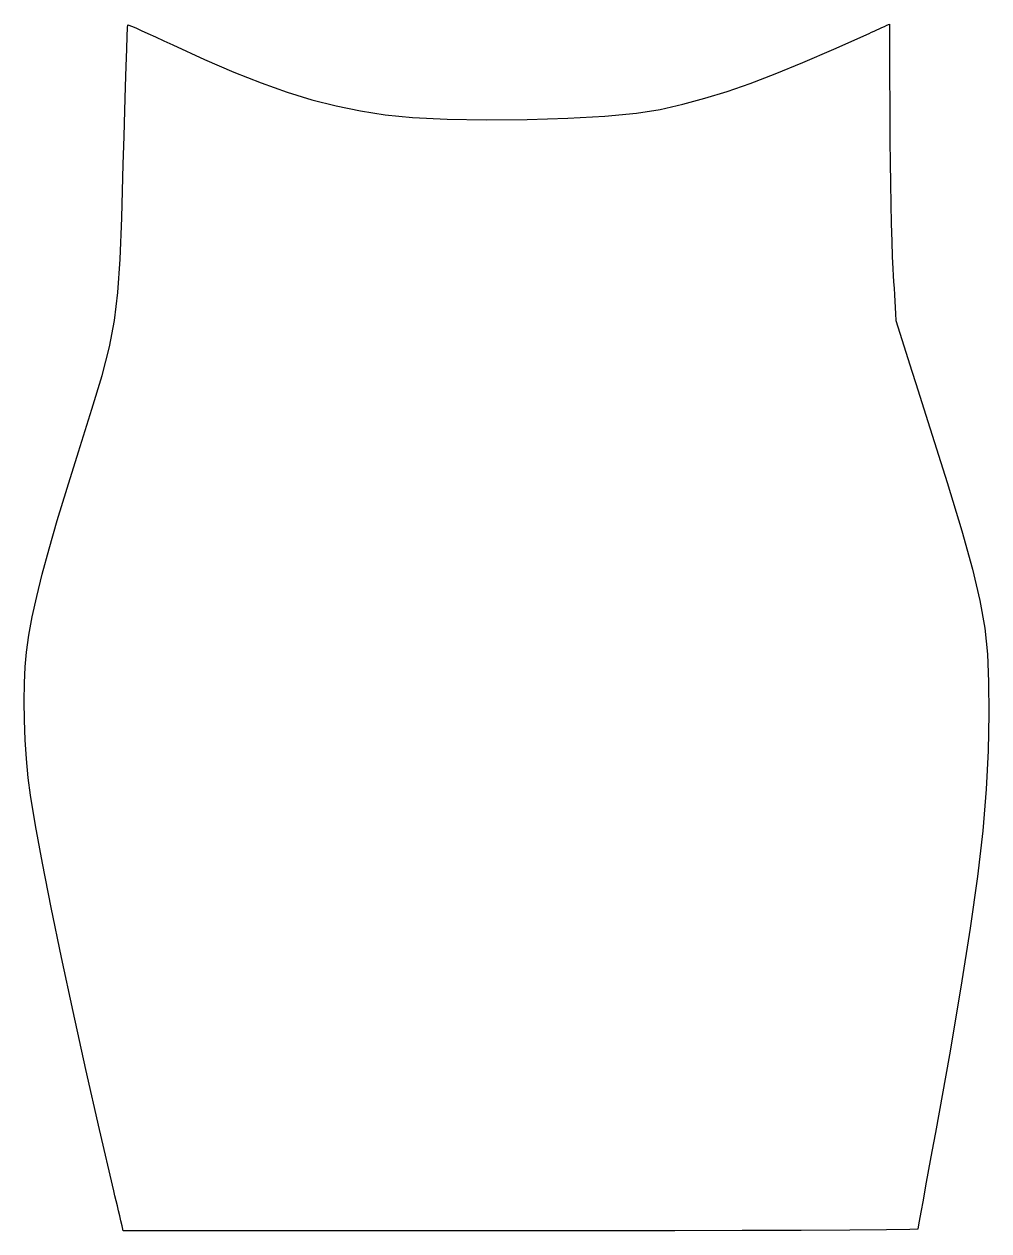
# Model space of a CAD drawing. Extents: x 5.3 to 47.7, y 4.9 to 57.9.
import ezdxf

# ---------------------------------------------------------------- set-up
doc = ezdxf.new("R2010")
doc.units = 0
doc.layers.add('Layer_1', color=7, linetype='CONTINUOUS')

msp = doc.modelspace()

# ---------------------------------------------------------------- linework, layer by layer
at = {"layer": 'Layer_1', "color": 1}
msp.add_lwpolyline([(9.238302, 6.603995), (8.607541, 9.304238), (8.007308, 11.944678), (7.447159, 14.479872), (6.936655, 16.864376), (6.485351, 19.052753), (6.102807, 20.999556), (5.79858, 22.659347), (5.582226, 23.986686), (5.483504, 24.756334), (5.405329, 25.576613), (5.348362, 26.424335), (5.313257, 27.276308), (5.30067, 28.109343), (5.311253, 28.900251), (5.345673, 29.625836), (5.404578, 30.262916), (5.512006, 31.01764), (5.658911, 31.827601), (5.850952, 32.714662), (6.093793, 33.700687), (6.393098, 34.80754), (6.754532, 36.057079), (7.183755, 37.471168), (7.686435, 39.071672), (8.278464, 40.942388), (8.724288, 42.425909), (9.047562, 43.674093), (9.271945, 44.838805), (9.421091, 46.071907), (9.518661, 47.525258), (9.588311, 49.350719), (9.653693, 51.700157), (9.687075, 52.922391), (9.719654, 54.064195), (9.750611, 55.100472), (9.779133, 56.006115), (9.804392, 56.756025), (9.825586, 57.325097), (9.841899, 57.688233), (9.85251, 57.820327), (9.899314, 57.809631), (10.019324, 57.763544), (10.204456, 57.685653), (10.446622, 57.579552), (10.737737, 57.448826), (11.069718, 57.297067), (11.434479, 57.127869), (11.823929, 56.94482), (13.220079, 56.301878), (14.509406, 55.746327), (15.712437, 55.271397), (16.849697, 54.870317), (17.941719, 54.536319), (19.009024, 54.262636), (20.072147, 54.042497), (21.151613, 53.869134), (22.360475, 53.751622), (23.87832, 53.68059), (25.593661, 53.653835), (27.395015, 53.66916), (29.170892, 53.724374), (30.809813, 53.81727), (32.200291, 53.945656), (33.23084, 54.107329), (34.228111, 54.339793), (35.19584, 54.5988), (36.170184, 54.897515), (37.187313, 55.249105), (38.283385, 55.666726), (39.49457, 56.16355), (40.857026, 56.752734), (42.406917, 57.447446), (42.518976, 57.498334), (42.631033, 57.549221), (42.743092, 57.600109), (42.855151, 57.650996), (42.967207, 57.701884), (43.079266, 57.752771), (43.191323, 57.803659), (43.303382, 57.854546), (43.304793, 57.323734), (43.306204, 56.792919), (43.307615, 56.262107), (43.309026, 55.731293), (43.310437, 55.200481), (43.311849, 54.669666), (43.31326, 54.138851), (43.314671, 53.608039), (43.319469, 52.708865), (43.329036, 51.780819), (43.342808, 50.850595), (43.360193, 49.944876), (43.380626, 49.090358), (43.403543, 48.313725), (43.428378, 47.641669), (43.45454, 47.100878), (43.470683, 46.818297), (43.486826, 46.535714), (43.502969, 46.253133), (43.519113, 45.970552), (43.535256, 45.687969), (43.551399, 45.405388), (43.567542, 45.122805), (43.583685, 44.840224), (43.759594, 44.284805), (43.935503, 43.729386), (44.111412, 43.173967), (44.287324, 42.618548), (44.463233, 42.063126), (44.639143, 41.507707), (44.815052, 40.952288), (44.990961, 40.396869), (45.832017, 37.722588), (46.476229, 35.603858), (46.949665, 33.915591), (47.2784, 32.532696), (47.488498, 31.330085), (47.606032, 30.182672), (47.657066, 28.965365), (47.667678, 27.553077), (47.639597, 25.932264), (47.551831, 24.244758), (47.39629, 22.427171), (47.164871, 20.416112), (46.84947, 18.148194), (46.441995, 15.56003), (45.934336, 12.58823), (45.318401, 9.16941), (45.164288, 8.32878), (45.020515, 7.541747), (44.89023, 6.825737), (44.776573, 6.198177), (44.682698, 5.676492), (44.61175, 5.278107), (44.566871, 5.020447), (44.551208, 4.920938), (44.19508, 4.906686), (43.174409, 4.893393), (41.560758, 4.881342), (39.425697, 4.870843), (36.840789, 4.862151), (33.877606, 4.855603), (30.607706, 4.851455), (27.102661, 4.850044), (24.921594, 4.850044), (22.740524, 4.850044), (20.559457, 4.850044), (18.37839, 4.850044), (16.19732, 4.850044), (14.016253, 4.850044), (11.835184, 4.850044), (9.654117, 4.850044), (9.602205, 5.069288), (9.550293, 5.288532), (9.498381, 5.507777), (9.446472, 5.727024), (9.39456, 5.946268), (9.342648, 6.165512), (9.290736, 6.384757), (9.238824, 6.604001), (9.238824, 6.604001), (9.238827, 6.604001), (9.238827, 6.604001), (9.238827, 6.604001), (9.238827, 6.604001), (9.238829, 6.604001), (9.238829, 6.604001), (9.238302, 6.603995)], close=True, dxfattribs=at)

doc.saveas('drawing.dxf')
